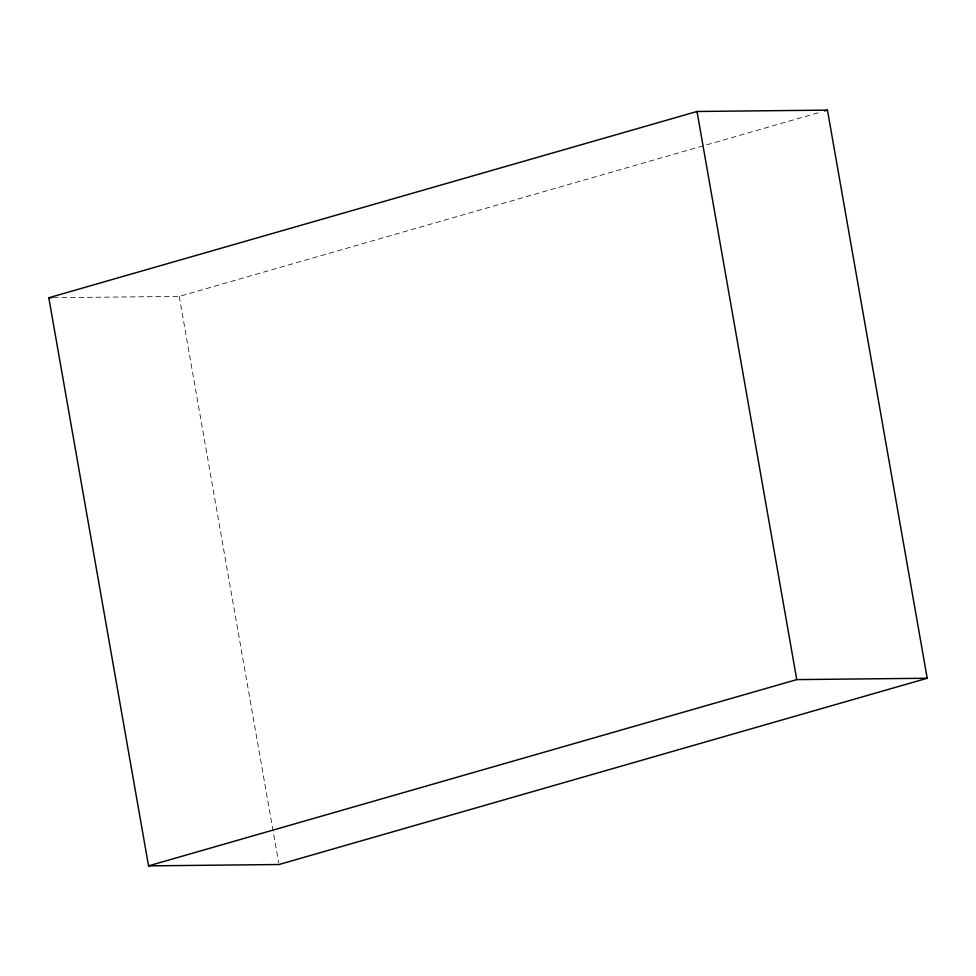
<?xml version="1.0" encoding="UTF-8"?>
<svg xmlns="http://www.w3.org/2000/svg" width="976" height="976" viewBox="0 0 976 976"><rect width="100%" height="100%" fill="white"/><g stroke="black" fill="none" stroke-linecap="round" stroke-linejoin="round"><path stroke-width="0.73" stroke-dasharray="4.88 3.66" d="M53.351 297.704L179.242 296.387L820.133 112.228M179.242 296.387L278.721 863.016"/><path stroke-width="1.46" d="M48.8 297.753L697.01 111.484L827.453 110.129L927.2 678.247L278.99 864.516L148.547 865.871L48.8 297.753L51.838 297.717M824.525 110.959L827.453 110.129M148.547 865.871L796.758 679.613L927.2 678.247M697.01 111.484L796.758 679.613"/></g></svg>
